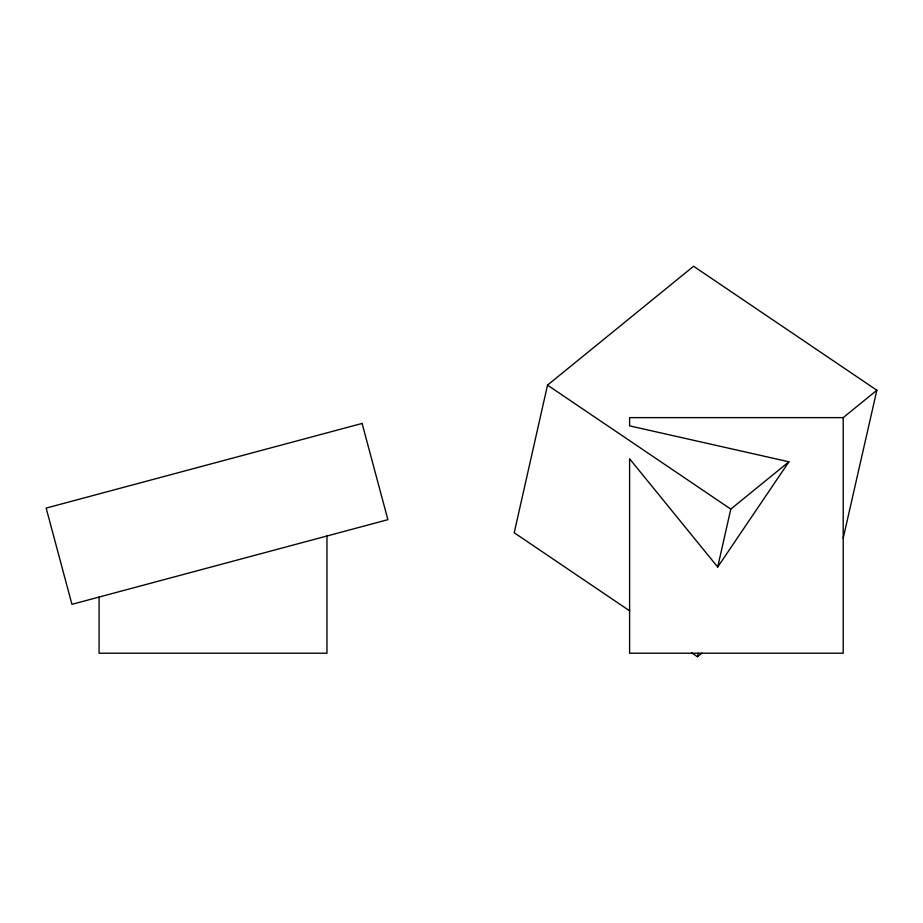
<?xml version="1.0" encoding="UTF-8"?>
<svg xmlns="http://www.w3.org/2000/svg" width="923" height="923" viewBox="0 0 923 923"><rect width="100%" height="100%" fill="white"/><g stroke="black" fill="none" stroke-linecap="round" stroke-linejoin="round"><path stroke-width="1.38" d="M843.207 538.144L876.85 390.244L693.588 266.262L547.524 385.122L514.215 532.756L629.648 610.841M691.535 652.711L697.488 656.738L698.273 653.219M843.207 417.623L843.207 653.219L629.601 653.219L629.601 458.777L717.713 567.045L730.785 509.104L788.911 461.8L629.601 425.861L629.601 417.623L843.207 417.623L876.85 390.244M717.713 567.045L788.911 461.8M697.488 656.738L701.942 653.103M547.524 385.122L730.785 509.104M326.961 535.502L326.961 653.219L99.084 653.219L99.084 597.054M362.104 423.438L46.15 508.088L71.936 604.334L387.891 519.672L362.104 423.438"/></g></svg>
